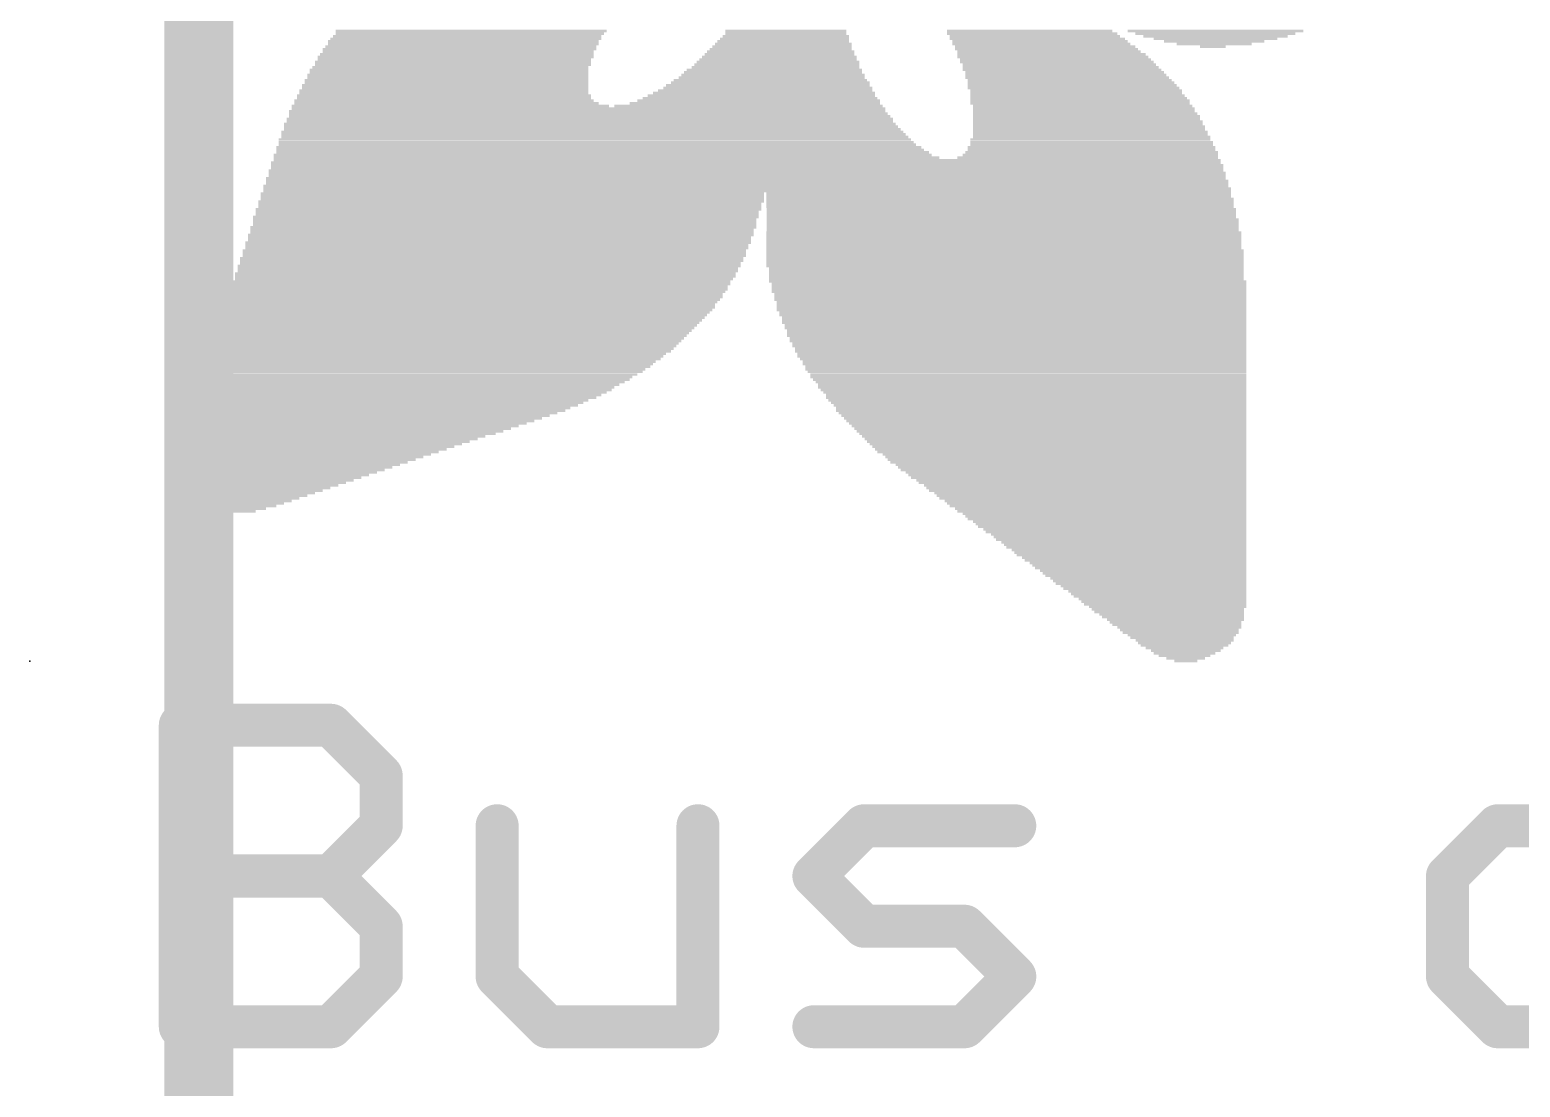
# Model space of a CAD drawing. Extents: x -8.6 to 41.9, y -5.2 to 49.8.
# Drawn here: x 0.508 to 4.909, y 28.841 to 31.962 of the extents above; entities that cross this region are included whole.
import ezdxf

# ---------------------------------------------------------------- set-up
doc = ezdxf.new("R2010")
doc.units = 0
for name, color, linetype in [('21', 40, 'CONTINUOUS'), ('22', 6, 'CONTINUOUS'), ('23', 40, 'CONTINUOUS')]:
    doc.layers.add(name, color=color, linetype=linetype)

# ---------------------------------------------------------------- blocks, each defined once
blk = doc.blocks.new('RECT')
blk.add_solid([(-0.5, -0.5), (0.5, -0.5), (-0.5, 0.5), (0.5, 0.5)])

msp = doc.modelspace()

# ---------------------------------------------------------------- linework, layer by layer
at = {"layer": '21', "const_width": 0.0635}
for points in [[(0.9843, 29.9093, 1), (0.9207, 29.9093)], [(0.9525, 29.941, 1), (0.9525, 29.8775)], [(1.4198, 29.9317, 1), (1.3749, 29.8868)], [(1.3974, 29.8775, 1), (1.3974, 29.941)], [(1.5774, 29.761, 1), (1.5139, 29.761)], [(1.5232, 29.7385, 1), (1.5681, 29.7834)], [(1.5681, 29.5902, 1), (1.5232, 29.6351)], [(1.9198, 29.6127, 1), (1.8563, 29.6127)], [(2.5129, 29.6127, 1), (2.4494, 29.6127)], [(2.9718, 29.6444, 1), (2.9718, 29.5809)], [(2.9943, 29.5902, 1), (2.9494, 29.6351)], [(3.4167, 29.5809, 1), (3.4167, 29.6444)], [(4.8429, 29.6444, 1), (4.8429, 29.5809)], [(4.8653, 29.5902, 1), (4.8204, 29.6351)], [(1.5139, 29.6127, 1), (1.5774, 29.6127)], [(0.9525, 29.4961, 1), (0.9525, 29.4326)], [(1.4198, 29.4868, 1), (1.3749, 29.4419)], [(1.3749, 29.4868, 1), (1.4198, 29.4419)], [(1.3974, 29.4326, 1), (1.3974, 29.4961)], [(2.846, 29.4868, 1), (2.8011, 29.4419)], [(2.8011, 29.4868, 1), (2.846, 29.4419)], [(4.7263, 29.4644, 1), (4.6628, 29.4644)], [(4.6721, 29.4868, 1), (4.717, 29.4419)], [(1.5774, 29.3161, 1), (1.5139, 29.3161)], [(1.5232, 29.2936, 1), (1.5681, 29.3385)], [(2.9718, 29.3478, 1), (2.9718, 29.2843)], [(2.9494, 29.2936, 1), (2.9943, 29.3385)], [(3.2909, 29.3385, 1), (3.246, 29.2936)], [(3.2684, 29.2843, 1), (3.2684, 29.3478)], [(1.5681, 29.1453, 1), (1.5232, 29.1902)], [(1.9105, 29.1902, 1), (1.8656, 29.1453)], [(3.4392, 29.1453, 1), (3.3943, 29.1902)], [(4.717, 29.1902, 1), (4.6721, 29.1453)], [(1.5139, 29.1678, 1), (1.5774, 29.1678)], [(1.8563, 29.1678, 1), (1.9198, 29.1678)], [(3.3943, 29.1453, 1), (3.4392, 29.1902)], [(4.6628, 29.1678, 1), (4.7263, 29.1678)], [(0.9207, 29.0195, 1), (0.9843, 29.0195)], [(0.9525, 29.0512, 1), (0.9525, 28.9878)], [(1.3749, 29.042, 1), (1.4198, 28.997)], [(1.3974, 28.9878, 1), (1.3974, 29.0512)], [(2.0363, 29.0512, 1), (2.0363, 28.9878)], [(2.0139, 28.997, 1), (2.0588, 29.042)], [(2.4494, 29.0195, 1), (2.5129, 29.0195)], [(2.4812, 28.9878, 1), (2.4812, 29.0512)], [(2.8235, 29.0512, 1), (2.8235, 28.9878)], [(3.246, 29.042, 1), (3.2909, 28.997)], [(3.2684, 28.9878, 1), (3.2684, 29.0512)], [(4.8429, 29.0512, 1), (4.8429, 28.9878)], [(4.8204, 28.997, 1), (4.8653, 29.042)]]:
    msp.add_lwpolyline(points, format="xyb", dxfattribs=at)
at = {"layer": '21', "const_width": 0.127}
for points in [[(0.9525, 29.0195), (0.9525, 29.9093)], [(0.9525, 29.9093), (1.3974, 29.9093)], [(1.3974, 29.9093), (1.5457, 29.761)], [(1.5457, 29.761), (1.5457, 29.6127)], [(1.5457, 29.6127), (1.3974, 29.4644)], [(1.888, 29.6127), (1.888, 29.1678)], [(2.4812, 29.0195), (2.4812, 29.6127)], [(2.8235, 29.4644), (2.9718, 29.6127)], [(2.9718, 29.6127), (3.4167, 29.6127)], [(4.6946, 29.4644), (4.8429, 29.6127)], [(4.8429, 29.6127), (5.2877, 29.6127)], [(0.9525, 29.4644), (1.3974, 29.4644)], [(1.3974, 29.4644), (1.5457, 29.3161)], [(2.9718, 29.3161), (2.8235, 29.4644)], [(4.6946, 29.1678), (4.6946, 29.4644)], [(1.5457, 29.3161), (1.5457, 29.1678)], [(3.2684, 29.3161), (2.9718, 29.3161)], [(3.4167, 29.1678), (3.2684, 29.3161)], [(1.5457, 29.1678), (1.3974, 29.0195)], [(1.888, 29.1678), (2.0363, 29.0195)], [(3.2684, 29.0195), (3.4167, 29.1678)], [(4.8429, 29.0195), (4.6946, 29.1678)], [(1.3974, 29.0195), (0.9525, 29.0195)], [(2.0363, 29.0195), (2.4812, 29.0195)], [(2.8235, 29.0195), (3.2684, 29.0195)], [(5.2877, 29.0195), (4.8429, 29.0195)]]:
    msp.add_lwpolyline(points, dxfattribs=at)
at = {"layer": '22', "const_width": 0.2032}
msp.add_lwpolyline([(1.007, 36.919), (1.007, 0.419)], dxfattribs=at)
at = {"layer": '23'}
msp.add_point((0.508, 30.099), dxfattribs=at)

# ---------------------------------------------------------------- block references
at = {"layer": '21'}
for p, xscale, yscale in [((1.8111, 31.9583), 0.8001, 0.0076), ((1.8073, 31.9507), 0.7925, 0.0076), ((2.7407, 31.9583), 0.3581, 0.0076), ((2.7407, 31.9507), 0.3581, 0.0076), ((3.4607, 31.9583), 0.4877, 0.0076), ((3.4684, 31.9507), 0.5029, 0.0076), ((4.0094, 31.9583), 0.5182, 0.0076), ((4.0094, 31.9507), 0.4724, 0.0076), ((1.7806, 31.9126), 0.8001, 0.0076), ((1.7882, 31.9278), 0.8001, 0.0076), ((1.7882, 31.9202), 0.8001, 0.0076), ((1.7958, 31.9354), 0.8001, 0.0076), ((1.7996, 31.9431), 0.7924, 0.0077), ((2.7292, 31.9126), 0.4115, 0.0076), ((2.733, 31.9202), 0.4039, 0.0076), ((2.733, 31.9278), 0.3887, 0.0076), ((2.7369, 31.9354), 0.381, 0.0076), ((2.7407, 31.9431), 0.3734, 0.0077), ((3.476, 31.9431), 0.503, 0.0077), ((3.4836, 31.9354), 0.5182, 0.0076), ((3.4912, 31.9278), 0.5181, 0.0076), ((3.495, 31.9202), 0.5257, 0.0076), ((3.5065, 31.9126), 0.5334, 0.0076), ((4.0094, 31.9431), 0.4268, 0.0077), ((4.0094, 31.9354), 0.3658, 0.0076), ((4.0056, 31.9278), 0.2972, 0.0076), ((4.0056, 31.9202), 0.221, 0.0076), ((4.0018, 31.9126), 0.0762, 0.0076), ((1.7577, 31.8669), 0.8154, 0.0077), ((1.7653, 31.8821), 0.8154, 0.0076), ((1.7615, 31.8745), 0.8078, 0.0076), ((1.7692, 31.8897), 0.8077, 0.0076), ((1.7768, 31.905), 0.8077, 0.0077), ((1.773, 31.8973), 0.8001, 0.0076), ((2.7178, 31.8669), 0.48, 0.0077), ((2.7178, 31.8745), 0.4648, 0.0076), ((2.7216, 31.8821), 0.4572, 0.0076), ((2.7216, 31.8897), 0.442, 0.0076), ((2.7254, 31.8973), 0.4343, 0.0076), ((2.7254, 31.905), 0.4191, 0.0077), ((3.5103, 31.905), 0.541, 0.0077), ((3.5255, 31.8897), 0.5563, 0.0076), ((3.5293, 31.8821), 0.5639, 0.0076), ((3.5179, 31.8973), 0.541, 0.0076), ((3.537, 31.8745), 0.5639, 0.0076), ((3.5408, 31.8669), 0.5715, 0.0077), ((1.7425, 31.8288), 0.8305, 0.0077), ((1.7425, 31.8211), 0.8305, 0.0076), ((1.7463, 31.844), 0.8229, 0.0076), ((1.7463, 31.8364), 0.8229, 0.0076), ((1.7501, 31.8516), 0.8153, 0.0076), ((1.7577, 31.8592), 0.8154, 0.0076), ((2.6987, 31.8211), 0.5487, 0.0076), ((2.7026, 31.8288), 0.541, 0.0077), ((2.7026, 31.8364), 0.5258, 0.0076), ((2.7064, 31.844), 0.5182, 0.0076), ((2.7102, 31.8516), 0.4953, 0.0076), ((2.714, 31.8592), 0.4876, 0.0076), ((3.5484, 31.8592), 0.5715, 0.0076), ((3.5522, 31.8516), 0.5792, 0.0076), ((3.556, 31.844), 0.5868, 0.0076), ((3.5636, 31.8364), 0.5867, 0.0076), ((3.5675, 31.8288), 0.5943, 0.0077), ((3.5713, 31.8211), 0.6019, 0.0076), ((1.731, 31.783), 0.8534, 0.0076), ((1.731, 31.7754), 0.8534, 0.0076), ((1.7348, 31.7983), 0.8458, 0.0076), ((1.7348, 31.7907), 0.8458, 0.0077), ((1.7386, 31.8135), 0.8382, 0.0076), ((1.7386, 31.8059), 0.8382, 0.0076), ((2.6759, 31.7754), 0.6554, 0.0076), ((2.6797, 31.783), 0.6324, 0.0076), ((2.6873, 31.7907), 0.6172, 0.0077), ((2.6873, 31.7983), 0.602, 0.0076), ((2.6949, 31.8059), 0.5867, 0.0076), ((2.6949, 31.8135), 0.5715, 0.0076), ((3.5789, 31.8135), 0.602, 0.0076), ((3.5827, 31.8059), 0.6096, 0.0076), ((3.5865, 31.7983), 0.6172, 0.0076), ((3.5903, 31.7907), 0.6248, 0.0077), ((3.5979, 31.783), 0.6248, 0.0076), ((3.5979, 31.7754), 0.6248, 0.0076), ((1.7501, 31.7373), 0.9373, 0.0076), ((2.1577, 31.7297), 1.7526, 0.0076), ((1.731, 31.7526), 0.8839, 0.0077), ((1.7387, 31.7449), 0.8991, 0.0076), ((1.731, 31.7678), 0.8687, 0.0076), ((1.731, 31.7602), 0.8687, 0.0076), ((2.6301, 31.7373), 0.7925, 0.0076), ((2.6493, 31.7449), 0.7391, 0.0076), ((2.6606, 31.7526), 0.7163, 0.0077), ((2.6645, 31.7602), 0.6934, 0.0076), ((2.6683, 31.7678), 0.6706, 0.0076), ((3.6018, 31.7678), 0.6325, 0.0076), ((3.6056, 31.7602), 0.6401, 0.0076), ((3.6094, 31.7526), 0.6477, 0.0077), ((3.6094, 31.7449), 0.6477, 0.0076), ((3.617, 31.7373), 0.6477, 0.0076), ((3.6208, 31.7297), 0.6553, 0.0076), ((2.1616, 31.6992), 1.7907, 0.0076), ((2.1616, 31.6916), 1.7907, 0.0076), ((2.1539, 31.7221), 1.7602, 0.0076), ((2.1578, 31.7145), 1.7679, 0.0077), ((2.1616, 31.7068), 1.7755, 0.0076), ((3.6208, 31.7221), 0.6553, 0.0076), ((3.6246, 31.7145), 0.663, 0.0077), ((3.6284, 31.7068), 0.6706, 0.0076), ((3.6284, 31.6992), 0.6706, 0.0076), ((3.6322, 31.6916), 0.6782, 0.0076), ((2.1692, 31.6611), 1.8364, 0.0076), ((2.173, 31.6535), 1.844, 0.0076), ((2.1768, 31.6459), 1.8516, 0.0076), ((2.1616, 31.684), 1.8059, 0.0076), ((2.1692, 31.6687), 1.8212, 0.0076), ((2.1654, 31.6764), 1.8135, 0.0077), ((3.6322, 31.684), 0.6782, 0.0076), ((3.636, 31.6764), 0.6858, 0.0077), ((3.636, 31.6687), 0.6858, 0.0076), ((3.6398, 31.6611), 0.6934, 0.0076), ((3.6398, 31.6535), 0.6934, 0.0076), ((3.6437, 31.6459), 0.7011, 0.0076), ((2.1882, 31.6154), 1.905, 0.0076), ((2.192, 31.6078), 1.9126, 0.0076), ((2.1997, 31.6002), 1.9279, 0.0077), ((2.1768, 31.6383), 1.8669, 0.0077), ((2.1806, 31.6306), 1.8746, 0.0076), ((2.1844, 31.623), 1.8822, 0.0076), ((3.6437, 31.6002), 0.7467, 0.0077), ((3.6437, 31.6154), 0.7315, 0.0076), ((3.6437, 31.6078), 0.7315, 0.0076), ((3.6399, 31.6383), 0.7087, 0.0077), ((3.6437, 31.6306), 0.7163, 0.0076), ((3.6437, 31.623), 0.7163, 0.0076), ((2.6225, 31.5697), 2.8041, 0.0076), ((2.6264, 31.5621), 2.8118, 0.0077), ((2.6264, 31.5544), 2.8118, 0.0076), ((2.1997, 31.5925), 1.9431, 0.0076), ((2.2111, 31.5849), 1.966, 0.0076), ((2.6263, 31.5773), 2.7965, 0.0076), ((3.6322, 31.5849), 0.7696, 0.0076), ((3.6398, 31.5925), 0.7544, 0.0076), ((2.6225, 31.524), 2.8347, 0.0077), ((2.6263, 31.5163), 2.8423, 0.0076), ((2.6226, 31.5468), 2.8194, 0.0076), ((2.6264, 31.5392), 2.827, 0.0076), ((2.6264, 31.5316), 2.827, 0.0076), ((1.933, 31.4782), 1.4859, 0.0076), ((1.933, 31.4706), 1.4859, 0.0076), ((2.6225, 31.5011), 2.8499, 0.0076), ((2.6263, 31.4935), 2.8575, 0.0076), ((2.6263, 31.4859), 2.8575, 0.0077), ((2.6263, 31.5087), 2.8423, 0.0076), ((3.3693, 31.4782), 1.3716, 0.0076), ((3.3693, 31.4706), 1.3716, 0.0076), ((1.9216, 31.4325), 1.4935, 0.0076), ((1.9178, 31.4249), 1.4859, 0.0076), ((1.9292, 31.4554), 1.4935, 0.0076), ((1.9254, 31.4478), 1.4859, 0.0077), ((1.9254, 31.4401), 1.4859, 0.0076), ((1.933, 31.463), 1.4859, 0.0076), ((3.3731, 31.463), 1.3792, 0.0076), ((3.3731, 31.4554), 1.3792, 0.0076), ((3.3731, 31.4478), 1.3792, 0.0077), ((3.3731, 31.4401), 1.3792, 0.0076), ((3.377, 31.4325), 1.3869, 0.0076), ((3.377, 31.4249), 1.3869, 0.0076), ((1.9063, 31.3792), 1.4935, 0.0076), ((1.9139, 31.4097), 1.4936, 0.0077), ((1.9101, 31.402), 1.4859, 0.0076), ((1.9101, 31.3944), 1.4859, 0.0076), ((1.9101, 31.3868), 1.4859, 0.0076), ((1.9178, 31.4173), 1.4859, 0.0076), ((3.377, 31.4173), 1.3869, 0.0076), ((3.377, 31.4097), 1.3869, 0.0077), ((3.3808, 31.402), 1.3945, 0.0076), ((3.3808, 31.3944), 1.3945, 0.0076), ((3.3808, 31.3868), 1.3945, 0.0076), ((3.3808, 31.3792), 1.3945, 0.0076), ((1.8911, 31.3335), 1.4935, 0.0077), ((1.8987, 31.3563), 1.4935, 0.0076), ((1.8949, 31.3487), 1.4859, 0.0076), ((1.8949, 31.3411), 1.4859, 0.0076), ((1.9025, 31.3716), 1.4859, 0.0077), ((1.9025, 31.3639), 1.4859, 0.0076), ((3.3808, 31.3716), 1.3945, 0.0077), ((3.3845, 31.3639), 1.4021, 0.0076), ((3.3845, 31.3563), 1.4021, 0.0076), ((3.3845, 31.3487), 1.4021, 0.0076), ((3.3845, 31.3411), 1.4021, 0.0076), ((3.3845, 31.3335), 1.4021, 0.0077), ((1.8797, 31.3106), 1.4859, 0.0076), ((1.8797, 31.303), 1.4859, 0.0076), ((1.8797, 31.2954), 1.4859, 0.0077), ((1.8873, 31.3258), 1.4859, 0.0076), ((1.8873, 31.3182), 1.4859, 0.0076), ((3.3845, 31.3258), 1.4021, 0.0076), ((3.3845, 31.3182), 1.4021, 0.0076), ((3.3883, 31.3106), 1.4097, 0.0076), ((3.3883, 31.303), 1.4097, 0.0076), ((3.3883, 31.2954), 1.4097, 0.0077), ((1.8644, 31.2649), 1.4859, 0.0076), ((1.8606, 31.2573), 1.4783, 0.0077), ((1.8606, 31.2496), 1.4783, 0.0076), ((1.872, 31.2877), 1.4859, 0.0076), ((1.872, 31.2801), 1.4859, 0.0076), ((1.8682, 31.2725), 1.4783, 0.0076), ((3.3883, 31.2877), 1.4097, 0.0076), ((3.3883, 31.2801), 1.4097, 0.0076), ((3.3883, 31.2725), 1.4097, 0.0076), ((3.3883, 31.2649), 1.4097, 0.0076), ((3.3921, 31.2573), 1.4021, 0.0077), ((3.3921, 31.2496), 1.4021, 0.0076), ((1.8415, 31.2192), 1.4706, 0.0077), ((1.8415, 31.2115), 1.4706, 0.0076), ((1.8377, 31.2039), 1.463, 0.0076), ((1.853, 31.242), 1.4783, 0.0076), ((1.853, 31.2344), 1.4783, 0.0076), ((1.8492, 31.2268), 1.4707, 0.0076), ((3.3921, 31.242), 1.4021, 0.0076), ((3.3921, 31.2344), 1.4021, 0.0076), ((3.3921, 31.2268), 1.4021, 0.0076), ((3.396, 31.2192), 1.4097, 0.0077), ((3.3998, 31.2115), 1.402, 0.0076), ((3.3998, 31.2039), 1.402, 0.0076), ((1.8225, 31.1734), 1.4631, 0.0076), ((1.8187, 31.1658), 1.4555, 0.0076), ((1.8148, 31.1582), 1.4478, 0.0076), ((1.8339, 31.1963), 1.4706, 0.0076), ((1.8301, 31.1887), 1.463, 0.0076), ((1.8263, 31.1811), 1.4554, 0.0077), ((3.3998, 31.1963), 1.402, 0.0076), ((3.3998, 31.1887), 1.402, 0.0076), ((3.4036, 31.1811), 1.3944, 0.0077), ((3.4036, 31.1734), 1.3944, 0.0076), ((3.4036, 31.1658), 1.3944, 0.0076), ((3.4074, 31.1582), 1.3868, 0.0076), ((1.7958, 31.1277), 1.4402, 0.0076), ((1.792, 31.1201), 1.4326, 0.0076), ((1.8072, 31.1506), 1.4478, 0.0076), ((1.8072, 31.143), 1.4478, 0.0077), ((1.8034, 31.1353), 1.4402, 0.0076), ((3.4074, 31.1506), 1.3868, 0.0076), ((3.4074, 31.143), 1.3868, 0.0077), ((3.4074, 31.1353), 1.3868, 0.0076), ((3.4112, 31.1277), 1.3792, 0.0076), ((3.4112, 31.1201), 1.3792, 0.0076), ((1.7653, 31.082), 1.4097, 0.0076), ((1.7615, 31.0744), 1.402, 0.0076), ((1.7806, 31.1049), 1.4249, 0.0077), ((1.7768, 31.0972), 1.4173, 0.0076), ((1.773, 31.0896), 1.4097, 0.0076), ((1.7882, 31.1125), 1.4249, 0.0076), ((3.415, 31.1125), 1.3716, 0.0076), ((3.415, 31.1049), 1.3716, 0.0077), ((3.415, 31.0972), 1.3716, 0.0076), ((3.4188, 31.0896), 1.3639, 0.0076), ((3.4188, 31.082), 1.3639, 0.0076), ((3.4226, 31.0744), 1.3563, 0.0076), ((1.7348, 31.0363), 1.3792, 0.0076), ((1.731, 31.0287), 1.3716, 0.0077), ((1.7501, 31.0591), 1.3945, 0.0076), ((1.7463, 31.0515), 1.3869, 0.0076), ((1.7425, 31.0439), 1.3793, 0.0076), ((1.7577, 31.0668), 1.3944, 0.0077), ((3.4226, 31.0668), 1.3563, 0.0077), ((3.4226, 31.0591), 1.3563, 0.0076), ((3.4264, 31.0515), 1.3487, 0.0076), ((3.4264, 31.0439), 1.3487, 0.0076), ((3.4303, 31.0363), 1.3411, 0.0076), ((3.4303, 31.0287), 1.3411, 0.0077), ((1.7006, 30.9906), 1.3411, 0.0077), ((1.693, 30.9829), 1.3259, 0.0076), ((1.7196, 31.0134), 1.364, 0.0076), ((1.712, 31.0058), 1.3487, 0.0076), ((1.7082, 30.9982), 1.3411, 0.0076), ((1.7272, 31.021), 1.364, 0.0076), ((3.4341, 31.021), 1.3335, 0.0076), ((3.4341, 31.0134), 1.3335, 0.0076), ((3.4379, 31.0058), 1.3258, 0.0076), ((3.4379, 30.9982), 1.3258, 0.0076), ((3.4417, 30.9906), 1.3182, 0.0077), ((3.4455, 30.9829), 1.3106, 0.0076), ((1.6586, 30.9448), 1.2878, 0.0076), ((1.6815, 30.9677), 1.3182, 0.0076), ((1.6739, 30.9601), 1.303, 0.0076), ((1.6701, 30.9525), 1.2954, 0.0077), ((1.6891, 30.9753), 1.3182, 0.0076), ((3.4455, 30.9753), 1.3106, 0.0076), ((3.4493, 30.9677), 1.303, 0.0076), ((3.4493, 30.9601), 1.303, 0.0076), ((3.4531, 30.9525), 1.2954, 0.0077), ((3.4569, 30.9448), 1.2877, 0.0076), ((1.6129, 30.8991), 1.2268, 0.0076), ((1.6358, 30.922), 1.2573, 0.0076), ((1.6281, 30.9144), 1.2421, 0.0077), ((1.6205, 30.9067), 1.2268, 0.0076), ((1.651, 30.9372), 1.2726, 0.0076), ((1.6472, 30.9296), 1.265, 0.0076), ((3.4569, 30.9372), 1.2877, 0.0076), ((3.4607, 30.9296), 1.2801, 0.0076), ((3.4646, 30.922), 1.2725, 0.0076), ((3.4684, 30.9144), 1.2649, 0.0077), ((3.4684, 30.9067), 1.2649, 0.0076), ((3.4722, 30.8991), 1.2573, 0.0076), ((1.5558, 30.8534), 1.143, 0.0076), ((1.5863, 30.8763), 1.1887, 0.0077), ((1.5748, 30.8686), 1.1658, 0.0076), ((1.5672, 30.861), 1.1506, 0.0076), ((1.6053, 30.8915), 1.2116, 0.0076), ((1.5977, 30.8839), 1.1963, 0.0076), ((3.476, 30.8915), 1.2496, 0.0076), ((3.4798, 30.8839), 1.242, 0.0076), ((3.4798, 30.8763), 1.242, 0.0077), ((3.4836, 30.8686), 1.2344, 0.0076), ((3.4874, 30.861), 1.2268, 0.0076), ((3.4912, 30.8534), 1.2192, 0.0076), ((1.51, 30.8229), 1.0668, 0.0076), ((1.4986, 30.8153), 1.044, 0.0076), ((1.4871, 30.8077), 1.0211, 0.0076), ((1.5444, 30.8458), 1.1201, 0.0076), ((1.5368, 30.8382), 1.1049, 0.0077), ((1.5253, 30.8305), 1.082, 0.0076), ((3.495, 30.8458), 1.2115, 0.0076), ((3.495, 30.8382), 1.2115, 0.0077), ((3.4989, 30.8305), 1.2039, 0.0076), ((3.5027, 30.8229), 1.1963, 0.0076), ((3.5065, 30.8153), 1.1887, 0.0076), ((3.5103, 30.8077), 1.1811, 0.0076), ((1.4339, 30.7772), 0.9449, 0.0076), ((1.4224, 30.7696), 0.922, 0.0076), ((1.4072, 30.762), 0.8915, 0.0077), ((1.472, 30.8001), 1.0059, 0.0077), ((1.4605, 30.7924), 0.983, 0.0076), ((1.4491, 30.7848), 0.9601, 0.0076), ((3.5141, 30.8001), 1.1734, 0.0077), ((3.5179, 30.7924), 1.1658, 0.0076), ((3.5217, 30.7848), 1.1582, 0.0076), ((3.5255, 30.7772), 1.1506, 0.0076), ((3.5293, 30.7696), 1.143, 0.0076), ((3.5332, 30.762), 1.1353, 0.0077), ((1.3691, 30.7391), 0.8306, 0.0076), ((1.3577, 30.7315), 0.8077, 0.0076), ((1.3462, 30.7239), 0.7848, 0.0077), ((1.3958, 30.7543), 0.8687, 0.0076), ((1.3843, 30.7467), 0.8458, 0.0076), ((3.537, 30.7543), 1.1277, 0.0076), ((3.5408, 30.7467), 1.1201, 0.0076), ((3.5446, 30.7391), 1.1125, 0.0076), ((3.5484, 30.7315), 1.1049, 0.0076), ((3.5522, 30.7239), 1.0972, 0.0077), ((1.3348, 30.7162), 0.762, 0.0076), ((1.3234, 30.7086), 0.7391, 0.0076), ((1.3005, 30.6934), 0.6934, 0.0076), ((1.2891, 30.6858), 0.6705, 0.0077), ((1.2776, 30.6781), 0.6477, 0.0076), ((1.312, 30.701), 0.7163, 0.0076), ((3.556, 30.7162), 1.0896, 0.0076), ((3.5636, 30.7086), 1.0744, 0.0076), ((3.5674, 30.701), 1.0668, 0.0076), ((3.5713, 30.6934), 1.0591, 0.0076), ((3.5751, 30.6858), 1.0515, 0.0077), ((3.5827, 30.6781), 1.0363, 0.0076), ((1.27, 30.6705), 0.6172, 0.0076), ((1.2586, 30.6629), 0.5944, 0.0076), ((1.2471, 30.6553), 0.5715, 0.0076), ((1.2357, 30.6477), 0.5486, 0.0077), ((1.2281, 30.64), 0.5182, 0.0076), ((1.2167, 30.6324), 0.4953, 0.0076), ((3.5865, 30.6705), 1.0287, 0.0076), ((3.5903, 30.6629), 1.021, 0.0076), ((3.5979, 30.6553), 1.0058, 0.0076), ((3.6017, 30.6477), 0.9982, 0.0077), ((3.6055, 30.64), 0.9906, 0.0076), ((3.6132, 30.6324), 0.9753, 0.0076), ((1.209, 30.6248), 0.4649, 0.0076), ((1.19, 30.6096), 0.4114, 0.0077), ((1.2015, 30.6172), 0.4343, 0.0076), ((1.1824, 30.6019), 0.381, 0.0076), ((1.1747, 30.5943), 0.3505, 0.0076), ((1.1672, 30.5867), 0.3201, 0.0076), ((3.617, 30.6248), 0.9677, 0.0076), ((3.6246, 30.6172), 0.9525, 0.0076), ((3.6284, 30.6096), 0.9448, 0.0077), ((3.6322, 30.6019), 0.9372, 0.0076), ((3.6398, 30.5943), 0.922, 0.0076), ((3.6436, 30.5867), 0.9144, 0.0076), ((1.1595, 30.5791), 0.2896, 0.0076), ((1.1519, 30.5715), 0.259, 0.0077), ((1.1481, 30.5638), 0.221, 0.0076), ((1.1404, 30.5562), 0.1905, 0.0076), ((1.1329, 30.5486), 0.1447, 0.0076), ((3.6475, 30.5791), 0.9067, 0.0076), ((3.6551, 30.5715), 0.8915, 0.0077), ((3.6589, 30.5638), 0.8839, 0.0076), ((3.6627, 30.5562), 0.8763, 0.0076), ((3.6703, 30.5486), 0.861, 0.0076), ((1.1291, 30.541), 0.0915, 0.0076), ((3.6741, 30.541), 0.8534, 0.0076), ((3.6817, 30.5334), 0.8382, 0.0077), ((3.6856, 30.5257), 0.8305, 0.0076), ((3.6894, 30.5181), 0.8229, 0.0076), ((3.697, 30.5105), 0.8077, 0.0076), ((3.7008, 30.5029), 0.8001, 0.0076), ((3.7046, 30.4953), 0.7924, 0.0077), ((3.7122, 30.4876), 0.7772, 0.0076), ((3.716, 30.48), 0.7696, 0.0076), ((3.7237, 30.4724), 0.7543, 0.0076), ((3.7275, 30.4648), 0.7467, 0.0076), ((3.7313, 30.4572), 0.7391, 0.0077), ((3.7389, 30.4495), 0.7239, 0.0076), ((3.7427, 30.4419), 0.7162, 0.0076), ((3.7465, 30.4343), 0.7086, 0.0076), ((3.7541, 30.4267), 0.6934, 0.0076), ((3.7579, 30.4191), 0.6858, 0.0077), ((3.7618, 30.4114), 0.6781, 0.0076), ((3.7694, 30.4038), 0.6629, 0.0076), ((3.7732, 30.3962), 0.6553, 0.0076), ((3.7808, 30.3886), 0.64, 0.0076), ((3.7846, 30.381), 0.6324, 0.0077), ((3.7884, 30.3733), 0.6248, 0.0076), ((3.796, 30.3657), 0.6096, 0.0076), ((3.7999, 30.3581), 0.6019, 0.0076), ((3.8037, 30.3505), 0.5943, 0.0076), ((3.8113, 30.3429), 0.5791, 0.0077), ((3.8151, 30.3352), 0.5715, 0.0076), ((3.8189, 30.3276), 0.5638, 0.0076), ((3.8265, 30.32), 0.5486, 0.0076), ((3.8303, 30.3124), 0.541, 0.0076), ((3.838, 30.3048), 0.5257, 0.0077), ((3.8418, 30.2971), 0.5181, 0.0076), ((3.8456, 30.2895), 0.5105, 0.0076), ((3.8532, 30.2819), 0.4953, 0.0076), ((3.857, 30.2743), 0.4876, 0.0076), ((3.8608, 30.2667), 0.48, 0.0077), ((3.8684, 30.259), 0.4648, 0.0076), ((3.8684, 30.2514), 0.4496, 0.0076), ((3.8723, 30.2438), 0.4419, 0.0076), ((3.8799, 30.2362), 0.4267, 0.0076), ((3.8837, 30.2286), 0.4191, 0.0077), ((3.8913, 30.2209), 0.4038, 0.0076), ((3.8913, 30.2133), 0.3886, 0.0076), ((3.8951, 30.2057), 0.381, 0.0076), ((3.9027, 30.1981), 0.3658, 0.0076), ((3.9028, 30.1905), 0.3505, 0.0077), ((3.9066, 30.1828), 0.3429, 0.0076), ((3.9104, 30.1752), 0.3201, 0.0076), ((3.9103, 30.1676), 0.3048, 0.0076), ((3.918, 30.16), 0.2895, 0.0076), ((3.918, 30.1524), 0.2743, 0.0077), ((3.918, 30.1447), 0.2591, 0.0076), ((3.918, 30.1371), 0.2286, 0.0076), ((3.9218, 30.1295), 0.2057, 0.0076), ((3.918, 30.1219), 0.1829, 0.0076), ((3.918, 30.1143), 0.1524, 0.0077), ((3.9218, 30.1066), 0.1143, 0.0076), ((3.9218, 30.099), 0.0686, 0.0076)]:
    msp.add_blockref('RECT', p, dxfattribs=dict(at, xscale=xscale, yscale=yscale))

doc.saveas('drawing.dxf')
